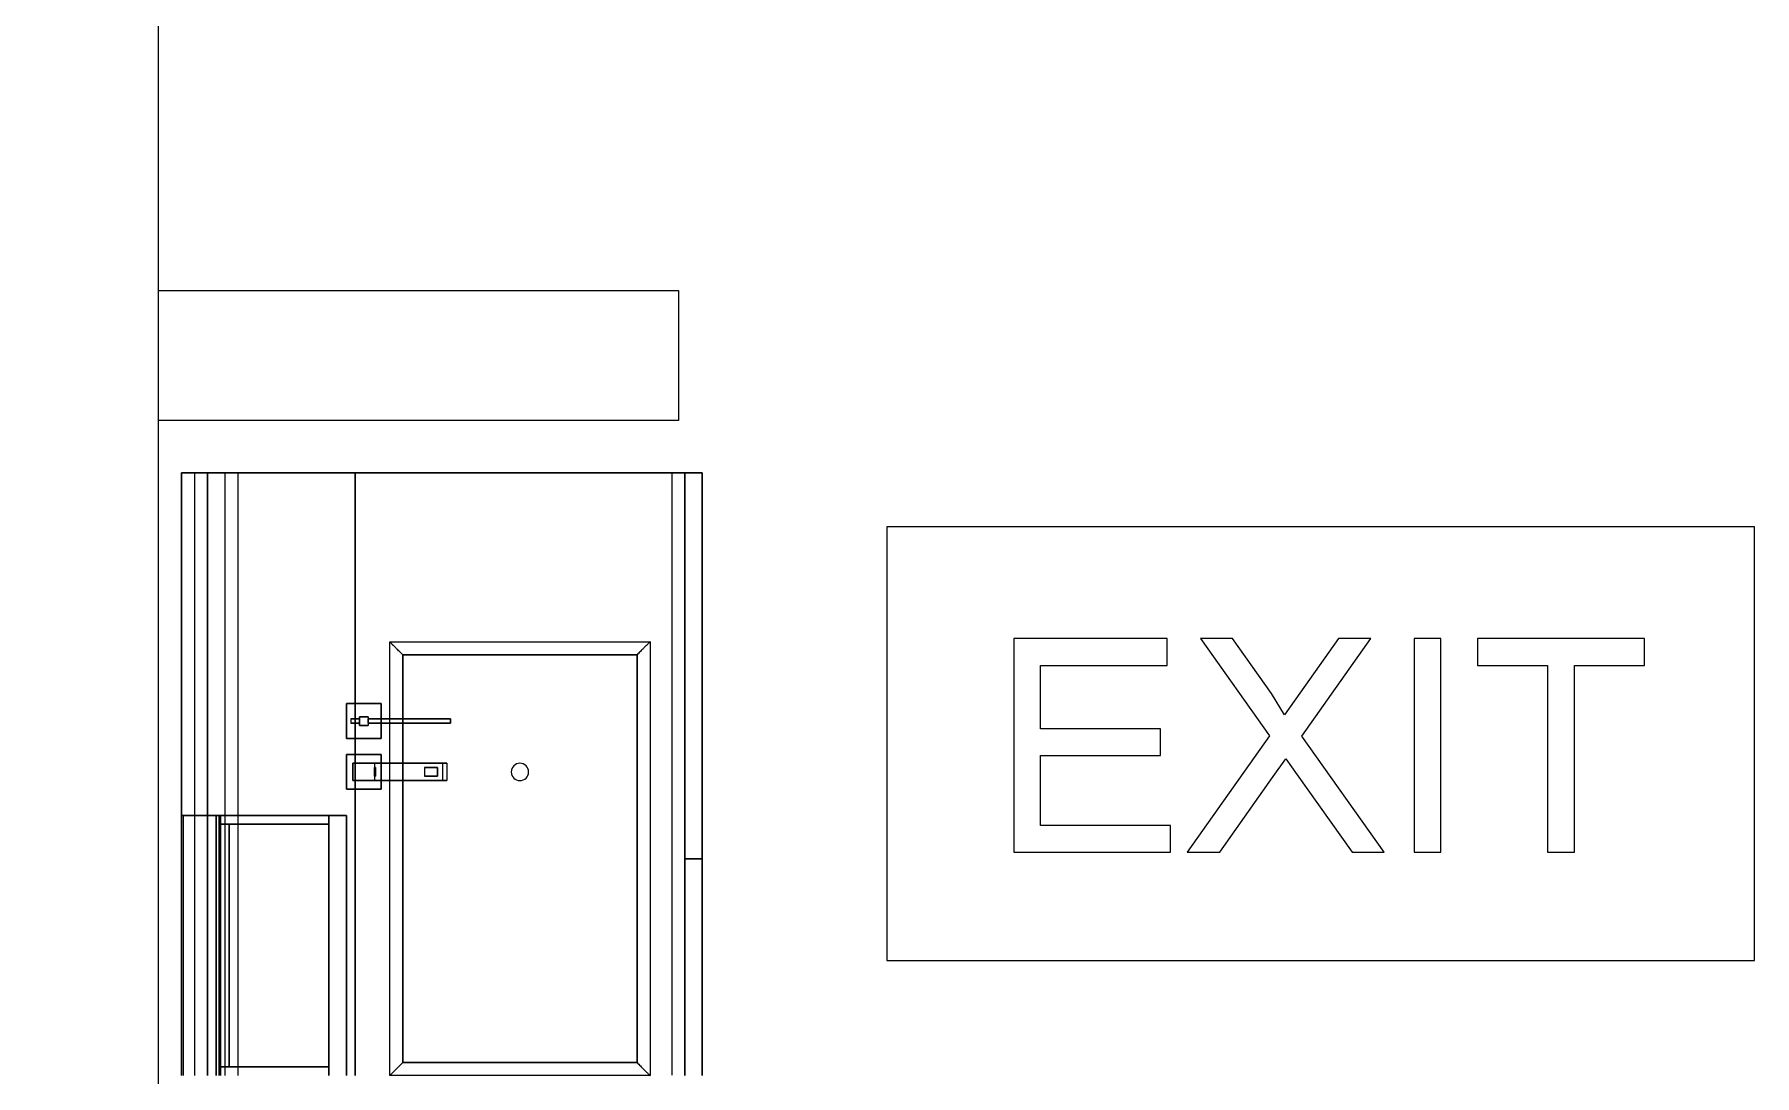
# Model space of a CAD drawing. Header units: millimetres. Extents: x 10569 to 232243, y -25347 to 80743.
# Drawn here: x 78847 to 80829, y 47582 to 48783 of the extents above; entities that cross this region are included whole.
import ezdxf

# ---------------------------------------------------------------- set-up
doc = ezdxf.new("R2010")
doc.units = ezdxf.units.MM
for name, color, linetype, lineweight in [('A-DETL-GENF', 92, 'Continuous', 20), ('A-GENM', 13, 'Continuous', 20), ('A-WALL', 113, 'Continuous', 20)]:
    doc.layers.add(name, color=color, linetype=linetype, lineweight=lineweight)

# ---------------------------------------------------------------- blocks, each defined once
blk = doc.blocks.new('DLN_Counter _ Cabinet - DLN_Counter _ Cabinet-15606089-TENDER DRAFT G_F')
at = {"layer": 'A-GENM', "lineweight": 9}
for p, q in [((-235, 525), (235, 525)), ((-235, 255), (-235, 525)), ((235, 525), (235, 255)), ((235, 255), (-235, 255))]:
    blk.add_line(p, q, dxfattribs=at)
blk = doc.blocks.new('DLN_EXIT Sign Board - DLN_EXIT Sign Board-5973881-TENDER DRAFT G_F')
at = {"layer": 'A-GENM'}
for p, q in [((500, 250), (-500, 250)), ((-500, 250), (-500, -250)), ((500, -250), (500, 250)), ((-176.9, 121.2), (-353.8, 121.2)), ((-353.8, 121.2), (-353.8, -125)), ((-176.9, 90.4), (-176.9, 121.2)), ((-101.6, 121.2), (-138.5, 121.2)), ((-138.5, 121.2), (-59, 9.1)), ((-56.8, 58.1), (-101.6, 121.2)), ((20.3, 121.2), (-24, 58.5)), ((-21.8, 8.8), (57.7, 121.2)), ((57.7, 121.2), (20.3, 121.2)), ((138.5, 121.2), (107.7, 121.2)), ((107.7, 121.2), (107.7, -125)), ((138.5, -125), (138.5, 121.2)), ((373.1, 121.2), (180.8, 121.2)), ((180.8, 121.2), (180.8, 90.4)), ((373.1, 90.4), (373.1, 121.2)), ((-323.1, 17.3), (-323.1, 90.4)), ((-323.1, 90.4), (-176.9, 90.4)), ((180.8, 90.4), (261.5, 90.4)), ((261.5, 90.4), (261.5, -125)), ((292.3, -125), (292.3, 90.4)), ((292.3, 90.4), (373.1, 90.4)), ((-41.7, 33.5), (-56.8, 58.1)), ((-24, 58.5), (-41.7, 33.5)), ((-184.6, 17.3), (-323.1, 17.3)), ((-184.6, -13.5), (-184.6, 17.3)), ((-59, 9.1), (-153.8, -125)), ((73.1, -125), (-21.8, 8.8)), ((-323.1, -94.2), (-323.1, -13.5)), ((-323.1, -13.5), (-184.6, -13.5)), ((-54.7, -37.6), (-40.2, -17.3)), ((-40.2, -17.3), (-27, -35.8)), ((-116.4, -125), (-54.7, -37.6)), ((-27, -35.8), (36.2, -125)), ((-173.1, -94.2), (-323.1, -94.2)), ((-173.1, -125), (-173.1, -94.2)), ((-353.8, -125), (-173.1, -125)), ((-153.8, -125), (-116.4, -125)), ((36.2, -125), (73.1, -125)), ((107.7, -125), (138.5, -125)), ((261.5, -125), (292.3, -125)), ((-500, -250), (500, -250))]:
    blk.add_line(p, q, dxfattribs=at)
blk = doc.blocks.new('DLN_2D- CO2F_E - COFE-19082818-TENDER DRAFT G_F')
at = {"layer": 'A-DETL-GENF'}
for p, q in [((86.7, 335.3), (30, 254.3)), ((86.7, 335.3), (86.7, 86)), ((231.7, 331.8), (208.6, 213)), ((231.7, 331.8), (343.3, 331.8)), ((414.6, 336.5), (414.6, 92.4)), ((1356.6, 330.4), (1516.6, 330.4)), ((1356.6, 330.4), (1356.6, 75.6)), ((1579.7, 330.4), (1749.7, 330.4)), ((1579.7, 330.4), (1579.7, 75.6)), ((414.6, 180.8), (502.8, 268.9)), ((30, 254.3), (-27.7, 171.9)), ((698, 238.7), (698, 76.5)), ((1356.6, 221.3), (1486.6, 221.3)), ((1579.7, 221.3), (1709.7, 221.3)), ((208.6, 213), (234.7, 207.9)), ((414.6, 180.8), (527.7, 92.4)), ((1038.2, 186.8), (1047.6, 127.5)), ((1194.4, 186.8), (1185, 127.5)), ((-27.7, 171.9), (30, 171.9)), ((30, 171.9), (141, 171.9)), ((1579.7, 75.6), (1749.7, 75.6)), ((1245, 20), (1286.7, 57.1)), ((1224.3, -10.2), (1307.9, -10.2))]:
    blk.add_line(p, q, dxfattribs=at)
for centre, radius in [((131.8, 102.5), 7.48), ((1540.3, 96.7), 3), ((1780.6, 96.7), 3), ((-140, -6.8), 60)]:
    blk.add_circle(centre, radius, dxfattribs=at)
for centre, radius, start, end in [((903.2, 196.9), 133.5, 87.6545, 116.6047), ((904.7, 231.4), 98.9, 49.3487, 87.6545), ((1114.2, 267.7), 62.8, 88.1154, 155.8846), ((1118.4, 267.7), 62.8, 24.1154, 91.8846), ((889.7, 227), 100.5, 117.3794, 139.3393), ((889.7, 227), 100.5, 139.3393, 165.241), ((1139.6, 238.4), 99.2, 146.4031, 175.5969), ((1093, 238.4), 99.2, 4.4031, 33.5969), ((643, 206.4), 61.4, 118.4863, 146.781), ((643, 206.4), 61.4, 87.5137, 118.4863), ((642.5, 194.6), 73.2, 66.4863, 87.5137), ((648.8, 209.1), 57.4, 31.0497, 66.4863), ((689, 176.3), 116.4, 146.781, 161.219), ((1084.3, 174.2), 302.2, 164.9644, 172.7557), ((1870.4, 182.1), 832.2, 175.5969, 179.6803), ((362.2, 182.1), 832.2, 0.3197, 4.4031), ((264.8, 143.9), 70.7, 183.8046, 115.1955), ((654.8, 187.9), 80.3, 161.219, 180.781), ((895.4, 198.8), 111.7, 173.0655, 194.7367), ((757.1, 189.3), 182.6, 180.781, 189.219), ((661, 173.7), 85.2, 189.219, 210.781), ((1183.6, 277.9), 410.6, 195.1825, 200.7734), ((643, 163), 64.4, 210.781, 239.219), ((643, 163), 64.4, 271.0549, 328.5853), ((871.4, 159.2), 76.5, 200.5788, 234.8357), ((1108.9, 137.2), 62.1, 189, 276.8019), ((1123.7, 137.2), 62.1, 263.1981, 351), ((1259.5, 92.2), 39.4, 112.8661, 141.0169), ((1259.5, 92.2), 39.4, 90.3809, 112.8661), ((1265.6, 88.1), 44, 77.7176, 98.2824), ((1264.6, 83.8), 48.4, 58.2824, 77.7176), ((1274.5, 99.8), 29.6, 35.7176, 58.2824), ((643, 163), 64.4, 239.219, 271.0549), ((903.3, 174.7), 99.8, 297.0921, 320.3091), ((1259.5, 92.2), 39.4, 141.0169, 178.9831), ((1263.6, 91.9), 43.1, 18.2824, 35.7176), ((1277.9, 96.6), 28, 357.7176, 18.2824), ((895.1, 194.6), 119.2, 235.3378, 254.6622), ((900.4, 215.4), 140.6, 254.7908, 273.2092), ((903.3, 174.7), 99.8, 272.9079, 297.0921), ((1193.3, 120.1), 116.8, 337.7231, 342.2769), ((1276.2, 93.6), 29.7, 342.2769, 3.7231), ((624.1, 76.5), 73.8, 218.3959, 0), ((1227.8, 118.3), 84.9, 313.9551, 330.0449), ((-140, -6.8), 60, 360, 180), ((1300.9, -37.6), 80.3, 134.1863, 145.8137), ((1350.6, -71.3), 140.4, 145.8137, 154.1863), ((-140, -6.8), 60, 180, 360)]:
    blk.add_arc(centre, radius, start, end, dxfattribs=at)

msp = doc.modelspace()

# ---------------------------------------------------------------- linework, layer by layer
at = {"layer": 'A-GENM', "lineweight": 9}
for p, q in [((79016.29296, 48277.48546), (79616.29296, 48277.48546)), ((79616.29296, 48277.48546), (79016.29296, 48277.48546)), ((79016.29296, 47582.48546), (79016.29296, 48277.48546)), ((79016.29296, 48277.48546), (79016.29296, 47582.48546)), ((79016.29296, 47582.48546), (79016.29296, 48277.48546)), ((79016.29296, 48277.48546), (79016.29296, 47882.48546)), ((79016.29296, 48277.48546), (79046.29296, 48277.48546)), ((79031.29296, 48277.48546), (79016.29296, 48277.48546)), ((79031.29296, 48277.48546), (79031.29296, 47882.48546)), ((79031.29296, 48277.48546), (79031.29296, 47582.48546)), ((79046.29296, 48277.48546), (79031.29296, 48277.48546)), ((79031.29296, 48277.48546), (79046.29296, 48277.48546)), ((79046.29296, 48277.48546), (79031.29296, 48277.48546)), ((79046.29296, 47582.48546), (79046.29296, 48277.48546)), ((79046.29296, 48277.48546), (79046.29296, 47582.48546)), ((79046.29296, 48277.48546), (79216.29296, 48277.48546)), ((79066.29296, 48277.48546), (79046.29296, 48277.48546)), ((79066.29296, 48277.48546), (79066.29296, 47582.48546)), ((79066.29296, 48277.48546), (79066.29296, 47582.48546)), ((79081.29296, 48277.48546), (79066.29296, 48277.48546)), ((79081.29296, 48277.48546), (79081.29296, 47582.48546)), ((79081.29296, 48277.48546), (79081.29296, 47582.48546)), ((79216.29296, 48277.48546), (79081.29296, 48277.48546)), ((79581.29296, 48277.48546), (79216.29296, 48277.48546)), ((79216.29296, 48277.48546), (79596.29296, 48277.48546)), ((79216.29296, 48011.22339), (79216.29296, 48277.48546)), ((79216.29296, 48277.48546), (79216.29296, 48011.22339)), ((79216.29296, 48277.48546), (79596.29296, 48277.48546)), ((79596.29296, 48277.48546), (79216.29296, 48277.48546)), ((79596.29296, 48277.48546), (79581.29296, 48277.48546)), ((79581.29296, 48277.48546), (79581.29296, 47583.17777)), ((79581.29296, 48277.48546), (79581.29296, 47583.17777)), ((79596.29296, 48277.48546), (79616.29296, 48277.48546)), ((79616.29296, 48277.48546), (79596.29296, 48277.48546)), ((79596.29296, 48277.48546), (79596.29296, 47832.48546)), ((79596.29296, 47832.48546), (79596.29296, 48277.48546)), ((79596.29296, 47582.48546), (79596.29296, 48277.48546)), ((79596.29296, 48277.48546), (79596.29296, 47582.48546)), ((79596.29296, 47582.48546), (79596.29296, 48277.48546)), ((79596.29296, 48277.48546), (79596.29296, 47582.48546)), ((79616.29296, 48277.48546), (79616.29296, 47832.48546)), ((79616.29296, 47832.48546), (79616.29296, 48277.48546)), ((79616.29296, 47582.48546), (79616.29296, 48277.48546)), ((79616.29296, 48277.48546), (79616.29296, 47582.48546)), ((79256.29296, 47993.72339), (79256.29296, 48082.48546)), ((79256.29296, 48082.48546), (79556.29296, 48082.48546)), ((79556.29296, 48082.48546), (79556.29296, 47582.48546)), ((79541.29296, 48067.48546), (79271.29296, 48067.48546)), ((79271.29296, 48067.48546), (79271.29296, 47993.72339)), ((79271.29296, 47993.72339), (79271.29296, 48067.48546)), ((79271.29296, 48067.48546), (79541.29296, 48067.48546)), ((79541.29296, 47597.48546), (79541.29296, 48067.48546)), ((79541.29296, 48067.48546), (79541.29296, 47597.48546)), ((79246.29296, 48011.22339), (79206.29296, 48011.22339)), ((79206.29296, 48011.22339), (79206.29296, 47971.22339)), ((79206.29296, 47971.22339), (79206.29296, 48011.22339)), ((79206.29296, 48011.22339), (79246.29296, 48011.22339)), ((79216.29296, 47993.72339), (79216.29296, 48011.22339)), ((79216.29296, 48011.22339), (79216.29296, 47993.72339)), ((79246.29296, 47993.72339), (79246.29296, 48011.22339)), ((79246.29296, 48011.22339), (79246.29296, 47993.72339)), ((79211.29296, 47993.72339), (79221.29296, 47993.72339)), ((79221.29296, 47993.72339), (79211.29296, 47993.72339)), ((79211.29296, 47993.72339), (79211.29296, 47988.72339)), ((79211.29296, 47993.72339), (79211.29296, 47988.72339)), ((79211.29296, 47988.72339), (79221.29296, 47988.72339)), ((79221.29296, 47988.72339), (79211.29296, 47988.72339)), ((79216.29296, 47988.72339), (79216.29296, 47993.72339)), ((79216.29296, 47993.72339), (79216.29296, 47988.72339)), ((79216.29296, 47971.22339), (79216.29296, 47988.72339)), ((79216.29296, 47988.72339), (79216.29296, 47971.22339)), ((79221.29296, 47996.22339), (79231.29296, 47996.22339)), ((79231.29296, 47996.22339), (79221.29296, 47996.22339)), ((79221.29296, 47986.22339), (79221.29296, 47996.22339)), ((79221.29296, 47996.22339), (79221.29296, 47993.72339)), ((79221.29296, 47993.72339), (79221.29296, 47988.72339)), ((79221.29296, 47993.72339), (79221.29296, 47988.72339)), ((79221.29296, 47988.72339), (79221.29296, 47993.72339)), ((79221.29296, 47988.72339), (79221.29296, 47986.22339)), ((79221.29296, 47986.22339), (79231.29296, 47986.22339)), ((79231.29296, 47986.22339), (79221.29296, 47986.22339)), ((79231.29296, 47996.22339), (79231.29296, 47993.72339)), ((79231.29296, 47996.22339), (79231.29296, 47986.22339)), ((79231.29296, 47993.72339), (79231.29296, 47988.72339)), ((79231.29296, 47993.72339), (79231.29296, 47988.72339)), ((79231.29296, 47993.72339), (79326.29296, 47993.72339)), ((79326.29296, 47993.72339), (79231.29296, 47993.72339)), ((79231.29296, 47988.72339), (79231.29296, 47993.72339)), ((79326.29296, 47988.72339), (79231.29296, 47988.72339)), ((79231.29296, 47988.72339), (79326.29296, 47988.72339)), ((79231.29296, 47988.72339), (79231.29296, 47986.22339)), ((79246.29296, 47988.72339), (79246.29296, 47993.72339)), ((79246.29296, 47993.72339), (79246.29296, 47988.72339)), ((79246.29296, 47971.22339), (79246.29296, 47988.72339)), ((79246.29296, 47988.72339), (79246.29296, 47971.22339)), ((79256.29296, 47988.72339), (79256.29296, 47993.72339)), ((79256.29296, 47942.48546), (79256.29296, 47988.72339)), ((79271.29296, 47993.72339), (79271.29296, 47988.72339)), ((79271.29296, 47988.72339), (79271.29296, 47993.72339)), ((79271.29296, 47988.72339), (79271.29296, 47942.48546)), ((79271.29296, 47942.48546), (79271.29296, 47988.72339)), ((79326.29296, 47988.72339), (79326.29296, 47993.72339)), ((79326.29296, 47993.72339), (79326.29296, 47988.72339)), ((79206.29296, 47971.22339), (79246.29296, 47971.22339)), ((79246.29296, 47971.22339), (79206.29296, 47971.22339)), ((79216.29296, 47952.48546), (79216.29296, 47971.22339)), ((79216.29296, 47971.22339), (79216.29296, 47952.48546)), ((79246.29296, 47952.48546), (79206.29296, 47952.48546)), ((79206.29296, 47952.48546), (79206.29296, 47912.48546)), ((79206.29296, 47912.48546), (79206.29296, 47952.48546)), ((79206.29296, 47952.48546), (79246.29296, 47952.48546)), ((79213.79296, 47942.48546), (79317.15915, 47942.48546)), ((79238.79296, 47942.48546), (79213.79296, 47942.48546)), ((79213.79296, 47922.48546), (79213.79296, 47942.48546)), ((79213.79296, 47942.48546), (79213.79296, 47922.48546)), ((79216.29296, 47942.48546), (79216.29296, 47952.48546)), ((79216.29296, 47952.48546), (79216.29296, 47942.48546)), ((79216.29296, 47922.48546), (79216.29296, 47942.48546)), ((79216.29296, 47942.48546), (79216.29296, 47922.48546)), ((79239.68409, 47942.48546), (79238.79296, 47942.48546)), ((79238.79296, 47942.48546), (79238.79296, 47922.48546)), ((79238.79296, 47937.48546), (79239.79296, 47937.48546)), ((79239.79296, 47937.48546), (79238.79296, 47937.48546)), ((79238.79296, 47927.48546), (79238.79296, 47937.48546)), ((79238.79296, 47937.48546), (79238.79296, 47927.48546)), ((79242.30454, 47942.48546), (79239.68409, 47942.48546)), ((79239.79296, 47937.48546), (79239.79296, 47927.48546)), ((79239.79296, 47937.48546), (79239.79296, 47927.48546)), ((79246.49862, 47942.48546), (79242.30454, 47942.48546)), ((79246.29296, 47942.48546), (79246.29296, 47952.48546)), ((79246.29296, 47952.48546), (79246.29296, 47942.48546)), ((79246.29296, 47922.48546), (79246.29296, 47942.48546)), ((79246.29296, 47942.48546), (79246.29296, 47922.48546)), ((79252.01718, 47942.48546), (79246.49862, 47942.48546)), ((79258.53236, 47942.48546), (79252.01718, 47942.48546)), ((79256.29296, 47922.48546), (79256.29296, 47942.48546)), ((79322.28945, 47942.48546), (79258.53236, 47942.48546)), ((79271.29296, 47942.48546), (79271.29296, 47922.48546)), ((79271.29296, 47922.48546), (79271.29296, 47942.48546)), ((79296.35044, 47937.48546), (79296.35044, 47927.48546)), ((79311.35044, 47937.48546), (79296.35044, 47937.48546)), ((79296.35044, 47937.48546), (79311.35044, 47937.48546)), ((79311.35044, 47927.48546), (79311.35044, 47937.48546)), ((79311.35044, 47937.48546), (79311.35044, 47927.48546)), ((79317.15915, 47942.48546), (79322.28945, 47942.48546)), ((79317.15915, 47942.48546), (79317.15915, 47922.48546)), ((79322.28945, 47942.48546), (79322.28945, 47922.48546)), ((79213.79296, 47922.48546), (79238.79296, 47922.48546)), ((79317.15915, 47922.48546), (79213.79296, 47922.48546)), ((79216.29296, 47912.48546), (79216.29296, 47922.48546)), ((79216.29296, 47922.48546), (79216.29296, 47912.48546)), ((79238.79296, 47927.48546), (79239.79296, 47927.48546)), ((79239.79296, 47927.48546), (79238.79296, 47927.48546)), ((79238.79296, 47922.48546), (79239.68409, 47922.48546)), ((79239.68409, 47922.48546), (79242.30454, 47922.48546)), ((79242.30454, 47922.48546), (79246.49862, 47922.48546)), ((79246.29296, 47912.48546), (79246.29296, 47922.48546)), ((79246.29296, 47922.48546), (79246.29296, 47912.48546)), ((79246.49862, 47922.48546), (79252.01718, 47922.48546)), ((79252.01718, 47922.48546), (79258.53236, 47922.48546)), ((79256.29296, 47582.48546), (79256.29296, 47922.48546)), ((79258.53236, 47922.48546), (79322.28945, 47922.48546)), ((79271.29296, 47922.48546), (79271.29296, 47597.48546)), ((79271.29296, 47597.48546), (79271.29296, 47922.48546)), ((79311.35044, 47927.48546), (79296.35044, 47927.48546)), ((79296.35044, 47927.48546), (79311.35044, 47927.48546)), ((79322.28945, 47922.48546), (79317.15915, 47922.48546)), ((79206.29296, 47912.48546), (79246.29296, 47912.48546)), ((79246.29296, 47912.48546), (79206.29296, 47912.48546)), ((79216.29296, 47582.48546), (79216.29296, 47912.48546)), ((79216.29296, 47912.48546), (79216.29296, 47582.48546)), ((79016.29296, 47882.48546), (79016.29296, 47582.48546)), ((79016.29296, 47882.48546), (79046.29296, 47882.48546)), ((79018.29296, 47882.48546), (79016.29296, 47882.48546)), ((79016.29296, 47582.48546), (79016.29296, 47882.48546)), ((79016.29296, 47882.48546), (79016.29296, 47582.48546)), ((79046.29296, 47882.48546), (79018.29296, 47882.48546)), ((79018.29296, 47882.48546), (79018.29296, 47582.48546)), ((79018.29296, 47882.48546), (79018.29296, 47582.48546)), ((79031.29296, 47882.48546), (79031.29296, 47582.48546)), ((79046.29296, 47882.48546), (79061.29296, 47882.48546)), ((79059.29296, 47882.48546), (79046.29296, 47882.48546)), ((79056.29296, 47582.48546), (79056.29296, 47882.48546)), ((79056.29296, 47882.48546), (79061.29296, 47882.48546)), ((79061.29296, 47882.48546), (79056.29296, 47882.48546)), ((79056.29296, 47882.48546), (79056.29296, 47582.48546)), ((79061.29296, 47882.48546), (79059.29296, 47882.48546)), ((79059.29296, 47882.48546), (79059.29296, 47582.48546)), ((79059.29296, 47882.48546), (79059.29296, 47582.48546)), ((79061.29296, 47882.48546), (79206.29296, 47882.48546)), ((79206.29296, 47882.48546), (79061.29296, 47882.48546)), ((79061.29296, 47882.48546), (79061.29296, 47582.48546)), ((79061.29296, 47882.48546), (79061.29296, 47582.48546)), ((79186.29296, 47882.48546), (79061.29296, 47882.48546)), ((79061.29296, 47882.48546), (79186.29296, 47882.48546)), ((79061.29296, 47872.48546), (79061.29296, 47882.48546)), ((79061.29296, 47872.48546), (79061.29296, 47882.48546)), ((79186.29296, 47882.48546), (79186.29296, 47872.48546)), ((79186.29296, 47872.48546), (79186.29296, 47882.48546)), ((79206.29296, 47882.48546), (79186.29296, 47882.48546)), ((79206.29296, 47882.48546), (79186.29296, 47882.48546)), ((79186.29296, 47582.48546), (79186.29296, 47882.48546)), ((79186.29296, 47882.48546), (79186.29296, 47582.48546)), ((79206.29296, 47882.48546), (79206.29296, 47582.48546)), ((79206.29296, 47582.48546), (79206.29296, 47882.48546)), ((79206.29296, 47882.48546), (79206.29296, 47582.48546)), ((79206.29296, 47582.48546), (79206.29296, 47882.48546)), ((79186.29296, 47872.48546), (79061.29296, 47872.48546)), ((79061.29296, 47872.48546), (79071.29296, 47872.48546)), ((79061.29296, 47592.48546), (79061.29296, 47872.48546)), ((79061.29296, 47872.48546), (79061.29296, 47592.48546)), ((79061.29296, 47872.48546), (79186.29296, 47872.48546)), ((79186.29296, 47872.48546), (79061.29296, 47872.48546)), ((79071.29296, 47872.48546), (79186.29296, 47872.48546)), ((79071.29296, 47872.48546), (79071.29296, 47592.48546)), ((79071.29296, 47592.48546), (79071.29296, 47872.48546)), ((79186.29296, 47872.48546), (79186.29296, 47592.48546)), ((79186.29296, 47872.48546), (79186.29296, 47592.48546)), ((79596.29296, 47832.48546), (79616.29296, 47832.48546)), ((79616.29296, 47832.48546), (79596.29296, 47832.48546)), ((79596.29296, 47582.48546), (79596.29296, 47832.48546)), ((79596.29296, 47832.48546), (79596.29296, 47582.48546)), ((79596.29296, 47832.48546), (79616.29296, 47832.48546)), ((79616.29296, 47832.48546), (79596.29296, 47832.48546)), ((79616.29296, 47582.48546), (79616.29296, 47832.48546)), ((79616.29296, 47832.48546), (79616.29296, 47582.48546)), ((79071.29296, 47592.48546), (79061.29296, 47592.48546)), ((79061.29296, 47592.48546), (79186.29296, 47592.48546)), ((79186.29296, 47592.48546), (79061.29296, 47592.48546)), ((79061.29296, 47592.48546), (79186.29296, 47592.48546)), ((79061.29296, 47582.48546), (79061.29296, 47592.48546)), ((79061.29296, 47582.48546), (79061.29296, 47592.48546)), ((79186.29296, 47592.48546), (79071.29296, 47592.48546)), ((79186.29296, 47592.48546), (79186.29296, 47582.48546)), ((79186.29296, 47582.48546), (79186.29296, 47592.48546)), ((79556.29296, 47582.48546), (79256.29296, 47582.48546)), ((79271.29296, 47597.48546), (79541.29296, 47597.48546)), ((79541.29296, 47597.48546), (79271.29296, 47597.48546))]:
    msp.add_line(p, q, dxfattribs=at)
for start, end in [(90, 270), (90, 270), (270, 90), (270, 90)]:
    msp.add_arc((79406.29296, 47932.48546), 10, start, end, dxfattribs=at)
for points, knots in [([(79271.29296, 48067.48546), (79269.98397, 48068.82365), (79268.02065, 48070.75255), (79265.5363, 48073.24111), (79264.06565, 48074.71633), (79262.95346, 48075.81877), (79261.88887, 48076.89099), (79260.9026, 48077.87859), (79260.00731, 48078.7659), (79259.17644, 48079.60265), (79258.26542, 48080.51352), (79257.39517, 48081.38049), (79256.55164, 48082.2296), (79256.29296, 48082.47965), (79256.29296, 48082.48546)], [0, 0, 0, 0, 0.1666666667, 0.25, 0.3333333333, 0.375, 0.4166666667, 0.5, 0.5416666667, 0.5833333333, 0.6666666667, 0.75, 0.8333333333, 1, 1, 1, 1]), ([(79556.29296, 48082.48546), (79556.28716, 48082.48546), (79556.0371, 48082.22678), (79555.188, 48081.38325), (79554.32102, 48080.513), (79553.41015, 48079.60198), (79552.5734, 48078.77111), (79551.6861, 48077.87582), (79550.69849, 48076.88956), (79549.62627, 48075.82496), (79548.52383, 48074.71277), (79547.04861, 48073.24213), (79544.56005, 48070.75778), (79542.63115, 48068.79446), (79541.29296, 48067.48546)], [-1, -1, -1, -1, -0.8333333333, -0.75, -0.6666666667, -0.5833333333, -0.5416666667, -0.5, -0.4166666667, -0.375, -0.3333333333, -0.25, -0.1666666667, 0, 0, 0, 0]), ([(79271.29296, 47597.48546), (79269.95477, 47596.17646), (79268.02588, 47594.21314), (79265.53731, 47591.72879), (79264.06209, 47590.25815), (79262.95966, 47589.14596), (79261.88743, 47588.08136), (79260.89983, 47587.0951), (79260.01253, 47586.19981), (79259.17577, 47585.36894), (79258.2649, 47584.45792), (79257.39793, 47583.58767), (79256.54883, 47582.74414), (79256.29877, 47582.48546), (79256.29296, 47582.48546)], [0, 0, 0, 0, 0.1666666667, 0.25, 0.3333333333, 0.375, 0.4166666667, 0.5, 0.5416666667, 0.5833333333, 0.6666666667, 0.75, 0.8333333333, 1, 1, 1, 1]), ([(79541.29296, 47597.48546), (79542.60196, 47596.14727), (79544.56528, 47594.21837), (79547.04963, 47591.72981), (79548.52028, 47590.25459), (79549.63247, 47589.15215), (79550.69706, 47588.07993), (79551.68332, 47587.09233), (79552.57861, 47586.20502), (79553.40949, 47585.36827), (79554.32051, 47584.4574), (79555.19076, 47583.59043), (79556.03428, 47582.74132), (79556.29296, 47582.49127), (79556.29296, 47582.48546)], [0, 0, 0, 0, 0.1666666667, 0.25, 0.3333333333, 0.375, 0.4166666667, 0.5, 0.5416666667, 0.5833333333, 0.6666666667, 0.75, 0.8333333333, 1, 1, 1, 1])]:
    msp.add_open_spline(points, degree=3, knots=knots, dxfattribs=at)
at = {"layer": 'A-WALL'}
for p, q in [((78989.29296, 52007.48546), (78989.29296, 38507.48546)), ((78989.29296, 48487.48546), (79589.29296, 48487.48546)), ((79589.29296, 48487.48546), (79589.29296, 48337.48546)), ((79589.29296, 48337.48546), (78989.29296, 48337.48546))]:
    msp.add_line(p, q, dxfattribs=at)

# ---------------------------------------------------------------- block references
at = {"layer": 'A-DETL-GENF'}
msp.add_blockref('DLN_2D- CO2F_E - COFE-19082818-TENDER DRAFT G_F', (77159.29296, 48814.3132), dxfattribs=at)
at = {"layer": 'A-GENM'}
msp.add_blockref('DLN_EXIT Sign Board - DLN_EXIT Sign Board-5973881-TENDER DRAFT G_F', (80329.29296, 47964.98546), dxfattribs=at)
at = {"layer": 'A-GENM', "lineweight": 9, "rotation": 269.9999999999998}
msp.add_blockref('DLN_Counter _ Cabinet - DLN_Counter _ Cabinet-15606089-TENDER DRAFT G_F', (79016.29296, 47832.48546), dxfattribs=at)

doc.saveas('drawing.dxf')
